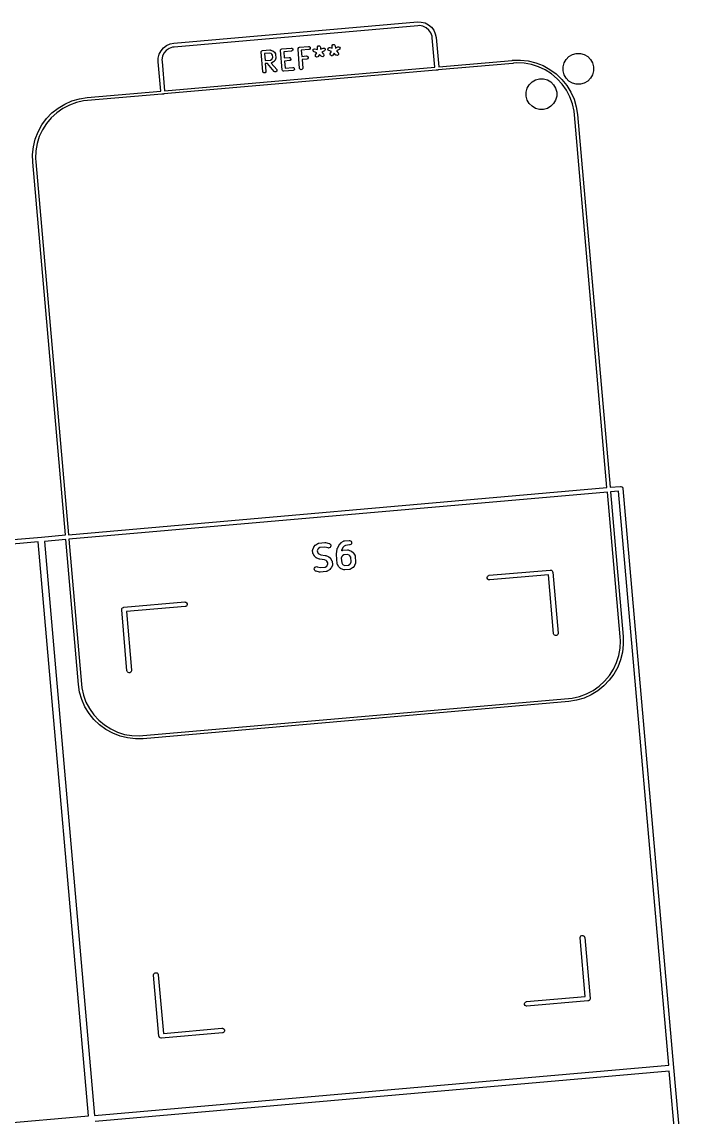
# Model space of a CAD drawing. Header units: inches. Extents: x 3.87 to 9.44, y -6.64 to -2.9.
# Drawn here: x 4.593 to 5.439, y -4.428 to -3.017 of the extents above; entities that cross this region are included whole.
import ezdxf

# ---------------------------------------------------------------- set-up
doc = ezdxf.new("R2010")
doc.units = ezdxf.units.IN
doc.header["$MEASUREMENT"] = 0
doc.layers.add('Dwgs.User', color=9, linetype='CONTINUOUS', true_color=0xc2c2c2)

msp = doc.modelspace()

# ---------------------------------------------------------------- linework, layer by layer
at = {"layer": 'Dwgs.User', "linetype": 'CONTINUOUS'}
for p, q in [((4.7886, -3.0443), (5.1022, -3.0169)), ((5.1022, -3.0169), (5.1072, -3.017)), ((5.1022, -3.0169), (5.1022, -3.0169)), ((5.1022, -3.0169), (5.1022, -3.0169)), ((5.1022, -3.0169), (5.1022, -3.0169)), ((5.1022, -3.0169), (5.1022, -3.0169)), ((5.1072, -3.017), (5.112, -3.0182)), ((5.112, -3.0182), (5.1164, -3.0205)), ((5.1026, -3.0219), (4.789, -3.0493)), ((5.1049, -3.0217), (5.1026, -3.0219)), ((5.1026, -3.0219), (5.1026, -3.0219)), ((5.1026, -3.0219), (5.1026, -3.0219)), ((5.1093, -3.0224), (5.1049, -3.0217)), ((5.1134, -3.0244), (5.1093, -3.0224)), ((5.1169, -3.0273), (5.1134, -3.0244)), ((5.1164, -3.0205), (5.1202, -3.0237)), ((5.1195, -3.031), (5.1169, -3.0273)), ((5.121, -3.0352), (5.1195, -3.031)), ((5.1202, -3.0237), (5.1232, -3.0276)), ((5.1232, -3.0276), (5.1252, -3.0322)), ((5.1252, -3.0322), (5.1262, -3.037)), ((4.7792, -3.0473), (4.7837, -3.0453)), ((4.7837, -3.0453), (4.7886, -3.0443)), ((4.7886, -3.0443), (4.7886, -3.0443)), ((4.7886, -3.0443), (4.7886, -3.0443)), ((4.9924, -3.0472), (4.9934, -3.046)), ((4.9934, -3.046), (4.9949, -3.0459)), ((4.9949, -3.0459), (4.9961, -3.0468)), ((4.9961, -3.0468), (4.9963, -3.0476)), ((5.1212, -3.0375), (5.121, -3.0352)), ((5.1247, -3.0751), (5.1212, -3.0375)), ((5.1212, -3.0375), (5.1212, -3.0375)), ((5.1212, -3.0375), (5.1212, -3.0375)), ((5.1262, -3.037), (5.1262, -3.037)), ((5.1262, -3.037), (5.1297, -3.0747)), ((4.7686, -3.0634), (4.7698, -3.0586)), ((4.7698, -3.0586), (4.7721, -3.0541)), ((4.7721, -3.0541), (4.7753, -3.0503)), ((4.7759, -3.0571), (4.774, -3.0612)), ((4.7753, -3.0503), (4.7792, -3.0473)), ((4.7788, -3.0536), (4.7759, -3.0571)), ((4.7825, -3.051), (4.7788, -3.0536)), ((4.7868, -3.0495), (4.7825, -3.051)), ((4.789, -3.0493), (4.7868, -3.0495)), ((4.789, -3.0493), (4.789, -3.0493)), ((4.901, -3.0559), (4.9011, -3.0552)), ((4.9032, -3.0808), (4.901, -3.0559)), ((4.9011, -3.0552), (4.9021, -3.054)), ((4.9021, -3.054), (4.9028, -3.0538)), ((4.9021, -3.054), (4.9021, -3.054)), ((4.9028, -3.0538), (4.9123, -3.0529)), ((4.9122, -3.057), (4.9052, -3.0576)), ((4.9052, -3.0576), (4.906, -3.0666)), ((4.9139, -3.0576), (4.9122, -3.057)), ((4.9123, -3.0529), (4.9124, -3.0529)), ((4.9124, -3.0529), (4.9125, -3.0529)), ((4.9125, -3.0529), (4.9128, -3.053)), ((4.9128, -3.053), (4.9131, -3.053)), ((4.9131, -3.053), (4.9131, -3.053)), ((4.9131, -3.053), (4.9132, -3.0531)), ((4.9132, -3.0531), (4.9157, -3.054)), ((4.9147, -3.0583), (4.9139, -3.0576)), ((4.9157, -3.0599), (4.9147, -3.0583)), ((4.9157, -3.054), (4.916, -3.0542)), ((4.9159, -3.0625), (4.9157, -3.0599)), ((4.916, -3.0542), (4.9163, -3.0544)), ((4.9163, -3.0544), (4.9176, -3.0555)), ((4.9176, -3.0555), (4.9178, -3.0557)), ((4.9178, -3.0557), (4.918, -3.0559)), ((4.918, -3.0559), (4.9194, -3.0582)), ((4.9194, -3.0582), (4.9194, -3.0583)), ((4.9194, -3.0583), (4.9194, -3.0583)), ((4.9194, -3.0583), (4.9195, -3.0586)), ((4.9195, -3.0586), (4.9196, -3.0589)), ((4.9196, -3.0589), (4.9196, -3.059)), ((4.9196, -3.059), (4.9197, -3.0591)), ((4.9197, -3.0591), (4.92, -3.0626)), ((4.9259, -3.0538), (4.926, -3.053)), ((4.9281, -3.0787), (4.9259, -3.0538)), ((4.926, -3.053), (4.927, -3.0518)), ((4.927, -3.0518), (4.9277, -3.0516)), ((4.927, -3.0518), (4.927, -3.0518)), ((4.9277, -3.0516), (4.9396, -3.0505)), ((4.94, -3.0545), (4.9301, -3.0554)), ((4.9301, -3.0554), (4.9308, -3.0633)), ((4.9396, -3.0505), (4.9404, -3.0506)), ((4.9407, -3.0543), (4.94, -3.0545)), ((4.9404, -3.0506), (4.9416, -3.0516)), ((4.9417, -3.0531), (4.9407, -3.0543)), ((4.9416, -3.0516), (4.9417, -3.0531)), ((4.9485, -3.051), (4.9495, -3.0498)), ((4.9485, -3.0518), (4.9485, -3.051)), ((4.9506, -3.0767), (4.9485, -3.0518)), ((4.9495, -3.0498), (4.9503, -3.0496)), ((4.9495, -3.0498), (4.9495, -3.0498)), ((4.9503, -3.0496), (4.9621, -3.0486)), ((4.9625, -3.0526), (4.9526, -3.0534)), ((4.9526, -3.0534), (4.9533, -3.0613)), ((4.9533, -3.0613), (4.9596, -3.0607)), ((4.9596, -3.0607), (4.9604, -3.0608)), ((4.9604, -3.0608), (4.9616, -3.0618)), ((4.9621, -3.0486), (4.9629, -3.0487)), ((4.9632, -3.0523), (4.9625, -3.0526)), ((4.9629, -3.0487), (4.9641, -3.0496)), ((4.9642, -3.0512), (4.9632, -3.0523)), ((4.9641, -3.0496), (4.9642, -3.0512)), ((4.9678, -3.0537), (4.9682, -3.0522)), ((4.9685, -3.0551), (4.9678, -3.0537)), ((4.9682, -3.0522), (4.9695, -3.0515)), ((4.9692, -3.0554), (4.9685, -3.0551)), ((4.9728, -3.0565), (4.9692, -3.0554)), ((4.9695, -3.0515), (4.9703, -3.0516)), ((4.9703, -3.0516), (4.9736, -3.0526)), ((4.9708, -3.0601), (4.971, -3.0594)), ((4.9711, -3.0616), (4.9708, -3.0601)), ((4.971, -3.0594), (4.9728, -3.0565)), ((4.9734, -3.0496), (4.9735, -3.0488)), ((4.9736, -3.0526), (4.9734, -3.0496)), ((4.9735, -3.0488), (4.9744, -3.0477)), ((4.9744, -3.0477), (4.976, -3.0475)), ((4.9762, -3.0587), (4.9744, -3.0615)), ((4.976, -3.0475), (4.9771, -3.0485)), ((4.9784, -3.0611), (4.9762, -3.0587)), ((4.9771, -3.0485), (4.9774, -3.0493)), ((4.9774, -3.0493), (4.9776, -3.0522)), ((4.9776, -3.0522), (4.9807, -3.0507)), ((4.9825, -3.0543), (4.9791, -3.056)), ((4.9791, -3.056), (4.9813, -3.0585)), ((4.9817, -3.0607), (4.9805, -3.0617)), ((4.9807, -3.0507), (4.9815, -3.0505)), ((4.9813, -3.0585), (4.9817, -3.0591)), ((4.9815, -3.0505), (4.9829, -3.0509)), ((4.9817, -3.0591), (4.9817, -3.0607)), ((4.9831, -3.0538), (4.9825, -3.0543)), ((4.9829, -3.0509), (4.9836, -3.0523)), ((4.9836, -3.0523), (4.9831, -3.0538)), ((4.9867, -3.052), (4.9872, -3.0506)), ((4.9875, -3.0534), (4.9867, -3.052)), ((4.9872, -3.0506), (4.9885, -3.0499)), ((4.9881, -3.0538), (4.9875, -3.0534)), ((4.9918, -3.0549), (4.9881, -3.0538)), ((4.9885, -3.0499), (4.9893, -3.0499)), ((4.9893, -3.0499), (4.9926, -3.0509)), ((4.9897, -3.0584), (4.99, -3.0577)), ((4.9901, -3.0599), (4.9897, -3.0584)), ((4.99, -3.0577), (4.9918, -3.0549)), ((4.9914, -3.0607), (4.9901, -3.0599)), ((4.9929, -3.0604), (4.9914, -3.0607)), ((4.9923, -3.0479), (4.9924, -3.0472)), ((4.9926, -3.0509), (4.9923, -3.0479)), ((4.9934, -3.0598), (4.9929, -3.0604)), ((4.9951, -3.057), (4.9934, -3.0598)), ((4.9973, -3.0595), (4.9951, -3.057)), ((4.9963, -3.0476), (4.9966, -3.0506)), ((4.9966, -3.0506), (4.9997, -3.049)), ((4.998, -3.0599), (4.9973, -3.0595)), ((4.9995, -3.06), (4.998, -3.0599)), ((5.0015, -3.0526), (4.9981, -3.0543)), ((4.9981, -3.0543), (5.0003, -3.0568)), ((5.0006, -3.059), (4.9995, -3.06)), ((4.9997, -3.049), (5.0004, -3.0488)), ((5.0003, -3.0568), (5.0007, -3.0575)), ((5.0004, -3.0488), (5.0019, -3.0493)), ((5.0007, -3.0575), (5.0006, -3.059)), ((5.0021, -3.0521), (5.0015, -3.0526)), ((5.0019, -3.0493), (5.0026, -3.0507)), ((5.0026, -3.0507), (5.0021, -3.0521)), ((5.2973, -3.0616), (5.3018, -3.059)), ((5.3018, -3.059), (5.3068, -3.0577)), ((5.3068, -3.0577), (5.312, -3.0577)), ((5.312, -3.0577), (5.317, -3.059)), ((5.317, -3.059), (5.3215, -3.0616)), ((4.7684, -3.0683), (4.7686, -3.0634)), ((4.7717, -3.106), (4.7684, -3.0683)), ((4.7684, -3.0683), (4.7684, -3.0683)), ((4.7684, -3.0683), (4.7684, -3.0683)), ((4.774, -3.0612), (4.7732, -3.0657)), ((4.7732, -3.0657), (4.7734, -3.0679)), ((4.7734, -3.0679), (4.7734, -3.0679)), ((4.7734, -3.0679), (4.7767, -3.1056)), ((4.7767, -3.1056), (5.1247, -3.0751)), ((4.906, -3.0666), (4.913, -3.066)), ((4.9092, -3.0704), (4.9063, -3.0706)), ((4.9063, -3.0706), (4.9072, -3.0805)), ((4.9179, -3.0807), (4.9092, -3.0704)), ((4.913, -3.066), (4.9146, -3.065)), ((4.9143, -3.0698), (4.9141, -3.0699)), ((4.9141, -3.0699), (4.921, -3.0781)), ((4.9146, -3.0697), (4.9143, -3.0698)), ((4.9146, -3.065), (4.9153, -3.0643)), ((4.9147, -3.0697), (4.9146, -3.0697)), ((4.9146, -3.0697), (4.9146, -3.0697)), ((4.917, -3.0683), (4.9147, -3.0697)), ((4.9153, -3.0643), (4.9159, -3.0625)), ((4.9172, -3.0681), (4.917, -3.0683)), ((4.9174, -3.0679), (4.9172, -3.0681)), ((4.9185, -3.0666), (4.9174, -3.0679)), ((4.9187, -3.0663), (4.9185, -3.0666)), ((4.9189, -3.066), (4.9187, -3.0663)), ((4.9198, -3.0635), (4.9189, -3.066)), ((4.9199, -3.0634), (4.9198, -3.0635)), ((4.92, -3.0628), (4.9199, -3.0631)), ((4.9199, -3.0631), (4.9199, -3.0634)), ((4.9199, -3.0634), (4.9199, -3.0634)), ((4.92, -3.0626), (4.92, -3.0627)), ((4.92, -3.0627), (4.92, -3.0628)), ((4.9308, -3.0633), (4.9371, -3.0627)), ((4.9374, -3.0667), (4.9311, -3.0673)), ((4.9311, -3.0673), (4.9319, -3.0763)), ((4.9371, -3.0627), (4.9379, -3.0628)), ((4.9382, -3.0665), (4.9374, -3.0667)), ((4.9379, -3.0628), (4.939, -3.0638)), ((4.9392, -3.0653), (4.9382, -3.0665)), ((4.939, -3.0638), (4.9392, -3.0653)), ((4.96, -3.0647), (4.9537, -3.0653)), ((4.9537, -3.0653), (4.9546, -3.0763)), ((4.9607, -3.0645), (4.96, -3.0647)), ((4.9617, -3.0633), (4.9607, -3.0645)), ((4.9616, -3.0618), (4.9617, -3.0633)), ((4.9724, -3.0624), (4.9711, -3.0616)), ((4.9739, -3.062), (4.9724, -3.0624)), ((4.9744, -3.0615), (4.9739, -3.062)), ((4.979, -3.0616), (4.9784, -3.0611)), ((4.9805, -3.0617), (4.979, -3.0616)), ((5.2252, -3.0703), (5.1288, -3.0787)), ((5.1297, -3.0747), (5.2243, -3.0664)), ((5.2243, -3.0664), (5.2248, -3.0662)), ((5.2248, -3.0662), (5.2349, -3.066)), ((5.2259, -3.0701), (5.2252, -3.0703)), ((5.2299, -3.0697), (5.2259, -3.07)), ((5.2259, -3.07), (5.2259, -3.0701)), ((5.2395, -3.0701), (5.2299, -3.0697)), ((5.2349, -3.066), (5.2449, -3.0671)), ((5.2489, -3.0718), (5.2395, -3.0701)), ((5.2449, -3.0671), (5.2547, -3.0695)), ((5.2581, -3.0747), (5.2489, -3.0718)), ((5.2547, -3.0695), (5.2641, -3.0731)), ((5.2667, -3.0787), (5.2581, -3.0747)), ((5.2641, -3.0731), (5.2729, -3.078)), ((5.2897, -3.0748), (5.2911, -3.0698)), ((5.2897, -3.08), (5.2897, -3.0748)), ((5.2911, -3.0698), (5.2936, -3.0653)), ((5.2936, -3.0653), (5.2973, -3.0616)), ((5.3215, -3.0616), (5.3251, -3.0653)), ((5.3251, -3.0653), (5.3277, -3.0698)), ((5.3277, -3.0698), (5.3291, -3.0748)), ((5.3291, -3.0748), (5.3291, -3.08)), ((5.1262, -3.0789), (4.7759, -3.1096)), ((4.9034, -3.0816), (4.9032, -3.0808)), ((4.9046, -3.0826), (4.9034, -3.0816)), ((4.9061, -3.0824), (4.9046, -3.0826)), ((4.9071, -3.0813), (4.9061, -3.0824)), ((4.9072, -3.0805), (4.9071, -3.0813)), ((4.9185, -3.0812), (4.9179, -3.0807)), ((4.92, -3.0813), (4.9185, -3.0812)), ((4.9212, -3.0803), (4.92, -3.0813)), ((4.921, -3.0781), (4.9213, -3.0788)), ((4.9213, -3.0788), (4.9212, -3.0803)), ((4.9283, -3.0794), (4.9281, -3.0787)), ((4.9295, -3.0804), (4.9283, -3.0794)), ((4.9303, -3.0805), (4.9295, -3.0804)), ((4.9421, -3.0794), (4.9303, -3.0805)), ((4.9319, -3.0763), (4.9418, -3.0755)), ((4.9418, -3.0755), (4.9426, -3.0755)), ((4.9429, -3.0792), (4.9421, -3.0794)), ((4.9426, -3.0755), (4.9437, -3.0765)), ((4.9439, -3.078), (4.9429, -3.0792)), ((4.9437, -3.0765), (4.9439, -3.078)), ((4.9509, -3.0774), (4.9506, -3.0767)), ((4.952, -3.0784), (4.9509, -3.0774)), ((4.9536, -3.0783), (4.952, -3.0784)), ((4.9545, -3.0771), (4.9536, -3.0783)), ((4.9546, -3.0763), (4.9545, -3.0771)), ((5.1266, -3.0792), (5.1262, -3.0789)), ((5.1285, -3.0791), (5.1266, -3.0792)), ((5.1288, -3.0787), (5.1285, -3.0791)), ((5.2748, -3.0838), (5.2667, -3.0787)), ((5.2729, -3.078), (5.281, -3.0839)), ((5.2821, -3.09), (5.2748, -3.0838)), ((5.281, -3.0839), (5.2883, -3.0909)), ((5.2911, -3.085), (5.2897, -3.08)), ((5.2936, -3.0894), (5.2911, -3.085)), ((5.3277, -3.085), (5.3251, -3.0894)), ((5.3291, -3.08), (5.3277, -3.085)), ((5.2422, -3.1073), (5.2435, -3.1023)), ((5.2435, -3.1023), (5.2461, -3.0978)), ((5.2461, -3.0978), (5.2498, -3.0941)), ((5.2498, -3.0941), (5.2543, -3.0915)), ((5.2543, -3.0915), (5.2593, -3.0902)), ((5.2593, -3.0902), (5.2645, -3.0902)), ((5.2645, -3.0902), (5.2695, -3.0915)), ((5.2695, -3.0915), (5.274, -3.0941)), ((5.274, -3.0941), (5.2776, -3.0978)), ((5.2776, -3.0978), (5.2802, -3.1023)), ((5.2802, -3.1023), (5.2815, -3.1073)), ((5.2886, -3.0971), (5.2821, -3.09)), ((5.2883, -3.0909), (5.2946, -3.0987)), ((5.2941, -3.1049), (5.2886, -3.0971)), ((5.2973, -3.0931), (5.2936, -3.0894)), ((5.2946, -3.0987), (5.2998, -3.1073)), ((5.3018, -3.0957), (5.2973, -3.0931)), ((5.3068, -3.097), (5.3018, -3.0957)), ((5.312, -3.097), (5.3068, -3.097)), ((5.317, -3.0957), (5.312, -3.097)), ((5.3215, -3.0931), (5.317, -3.0957)), ((5.3251, -3.0894), (5.3215, -3.0931)), ((4.6573, -3.1186), (4.667, -3.1158)), ((4.667, -3.1158), (4.6769, -3.1143)), ((4.6769, -3.1143), (4.7717, -3.106)), ((4.6769, -3.1143), (4.6769, -3.1143)), ((4.7733, -3.1098), (4.6773, -3.1182)), ((4.7737, -3.1101), (4.7733, -3.1098)), ((4.7756, -3.11), (4.7737, -3.1101)), ((4.7759, -3.1096), (4.7756, -3.11)), ((5.2422, -3.1125), (5.2422, -3.1073)), ((5.2435, -3.1175), (5.2422, -3.1125)), ((5.2461, -3.1219), (5.2435, -3.1175)), ((5.2802, -3.1175), (5.2776, -3.1219)), ((5.2815, -3.1125), (5.2802, -3.1175)), ((5.2815, -3.1073), (5.2815, -3.1125)), ((5.2985, -3.1134), (5.2941, -3.1049)), ((5.3018, -3.1224), (5.2985, -3.1134)), ((5.2998, -3.1073), (5.3039, -3.1165)), ((5.3039, -3.1165), (5.3067, -3.1262)), ((4.6316, -3.1342), (4.6395, -3.1279)), ((4.6457, -3.1284), (4.6378, -3.1339)), ((4.6395, -3.1279), (4.6481, -3.1227)), ((4.6542, -3.124), (4.6457, -3.1284)), ((4.6481, -3.1227), (4.6573, -3.1186)), ((4.6632, -3.1207), (4.6542, -3.124)), ((4.6725, -3.1186), (4.6632, -3.1207)), ((4.6773, -3.1182), (4.6725, -3.1186)), ((4.6773, -3.1182), (4.6773, -3.1182)), ((5.2498, -3.1256), (5.2461, -3.1219)), ((5.2543, -3.1282), (5.2498, -3.1256)), ((5.2593, -3.1295), (5.2543, -3.1282)), ((5.2645, -3.1295), (5.2593, -3.1295)), ((5.2695, -3.1282), (5.2645, -3.1295)), ((5.274, -3.1256), (5.2695, -3.1282)), ((5.2776, -3.1219), (5.274, -3.1256)), ((5.3039, -3.1317), (5.3018, -3.1224)), ((5.3067, -3.1262), (5.3082, -3.1362)), ((4.6187, -3.1496), (4.6247, -3.1415)), ((4.6308, -3.1404), (4.6246, -3.1477)), ((4.6247, -3.1415), (4.6316, -3.1342)), ((4.6378, -3.1339), (4.6308, -3.1404)), ((5.3043, -3.1365), (5.3039, -3.1317)), ((5.3043, -3.1366), (5.3043, -3.1365)), ((5.3043, -3.1367), (5.3043, -3.1366)), ((5.3463, -3.6167), (5.3043, -3.1367)), ((5.3082, -3.1362), (5.3082, -3.1362)), ((5.3082, -3.1362), (5.3082, -3.1363)), ((5.3082, -3.1363), (5.3502, -3.6163)), ((4.6102, -3.1678), (4.6139, -3.1584)), ((4.6139, -3.1584), (4.6187, -3.1496)), ((4.6195, -3.1558), (4.6154, -3.1644)), ((4.6246, -3.1477), (4.6195, -3.1558)), ((4.6078, -3.1776), (4.6102, -3.1678)), ((4.6125, -3.1736), (4.6109, -3.183)), ((4.6154, -3.1644), (4.6125, -3.1736)), ((4.6067, -3.1876), (4.6078, -3.1776)), ((4.607, -3.1977), (4.6067, -3.1876)), ((4.6109, -3.183), (4.6105, -3.1926)), ((4.649, -3.6777), (4.607, -3.1977)), ((4.607, -3.1977), (4.607, -3.1977)), ((4.6105, -3.1926), (4.6109, -3.1973)), ((4.6109, -3.1973), (4.6109, -3.1973)), ((4.6109, -3.1973), (4.6529, -3.6774)), ((4.6529, -3.6774), (5.3463, -3.6167)), ((5.3468, -3.6226), (4.6534, -3.6832)), ((5.3631, -3.8091), (5.3468, -3.6226)), ((5.3502, -3.6163), (5.3636, -3.6152)), ((5.3612, -3.6213), (5.3507, -3.6222)), ((5.3507, -3.6222), (5.367, -3.8087)), ((5.4258, -4.3606), (5.3612, -3.6213)), ((5.3636, -3.6152), (5.3642, -3.6152)), ((5.3642, -3.6152), (5.3653, -3.6155)), ((5.3653, -3.6155), (5.3661, -3.6163)), ((5.3661, -3.6163), (5.3667, -3.6173)), ((5.3667, -3.6173), (5.3668, -3.6179)), ((5.3668, -3.6179), (5.432, -4.3636)), ((3.8713, -3.7457), (4.6184, -3.6804)), ((4.6184, -3.6804), (4.649, -3.6777)), ((4.6184, -3.6804), (4.6184, -3.6804)), ((4.614, -3.6867), (3.8747, -3.7514)), ((4.6787, -4.426), (4.614, -3.6867)), ((4.6495, -3.6836), (4.6219, -3.686)), ((4.6219, -3.686), (4.6865, -4.4253)), ((4.6658, -3.8701), (4.6495, -3.6836)), ((4.6534, -3.6832), (4.6697, -3.8698)), ((4.9675, -3.6965), (4.9688, -3.6934)), ((4.9688, -3.6934), (4.9689, -3.6931)), ((4.9689, -3.6931), (4.969, -3.693)), ((4.9689, -3.6931), (4.9689, -3.6931)), ((4.969, -3.6929), (4.9691, -3.6928)), ((4.969, -3.693), (4.969, -3.6929)), ((4.9691, -3.6928), (4.9692, -3.6926)), ((4.9692, -3.6926), (4.9706, -3.691)), ((4.9706, -3.691), (4.9708, -3.6907)), ((4.9708, -3.6907), (4.9709, -3.6907)), ((4.9709, -3.6906), (4.971, -3.6905)), ((4.9709, -3.6907), (4.9709, -3.6906)), ((4.971, -3.6905), (4.9711, -3.6905)), ((4.9711, -3.6905), (4.9713, -3.6903)), ((4.9713, -3.6903), (4.9742, -3.6886)), ((4.9748, -3.6951), (4.9741, -3.696)), ((4.9742, -3.6886), (4.9747, -3.6883)), ((4.9747, -3.6883), (4.9748, -3.6883)), ((4.9748, -3.6883), (4.9749, -3.6883)), ((4.9767, -3.694), (4.9748, -3.6951)), ((4.9749, -3.6883), (4.9755, -3.6882)), ((4.9755, -3.6882), (4.9829, -3.6875)), ((4.983, -3.6934), (4.9767, -3.694)), ((4.9829, -3.6875), (4.9832, -3.6875)), ((4.9871, -3.6944), (4.983, -3.6934)), ((4.9832, -3.6875), (4.9833, -3.6875)), ((4.9833, -3.6875), (4.9834, -3.6875)), ((4.9834, -3.6875), (4.9835, -3.6875)), ((4.9835, -3.6875), (4.9836, -3.6875)), ((4.9836, -3.6875), (4.9839, -3.6876)), ((4.9839, -3.6876), (4.9885, -3.6887)), ((4.9877, -3.6945), (4.9871, -3.6944)), ((4.9888, -3.6943), (4.9877, -3.6945)), ((4.9885, -3.6887), (4.989, -3.6889)), ((4.9898, -3.6937), (4.9888, -3.6943)), ((4.989, -3.6889), (4.99, -3.6895)), ((4.9905, -3.6928), (4.9898, -3.6937)), ((4.99, -3.6895), (4.9906, -3.6905)), ((4.9908, -3.6917), (4.9905, -3.6928)), ((4.9906, -3.6905), (4.9908, -3.6917)), ((4.9989, -3.6959), (4.999, -3.6955)), ((4.999, -3.6954), (4.999, -3.6953)), ((4.999, -3.6953), (4.9991, -3.6953)), ((4.999, -3.6955), (4.999, -3.6954)), ((4.999, -3.6955), (4.999, -3.6955)), ((4.9991, -3.6953), (4.9992, -3.6949)), ((4.9992, -3.6949), (5.0018, -3.6902)), ((5.0018, -3.6902), (5.002, -3.6899)), ((5.0018, -3.6902), (5.0018, -3.6902)), ((5.0018, -3.6902), (5.0018, -3.6902)), ((5.002, -3.6899), (5.0021, -3.6897)), ((5.0021, -3.6897), (5.0035, -3.6881)), ((5.0021, -3.6897), (5.0021, -3.6897)), ((5.0021, -3.6897), (5.0021, -3.6897)), ((5.0035, -3.6881), (5.0037, -3.6879)), ((5.0037, -3.6878), (5.0038, -3.6877)), ((5.0037, -3.6879), (5.0037, -3.6878)), ((5.0038, -3.6877), (5.0039, -3.6877)), ((5.0039, -3.6877), (5.004, -3.6876)), ((5.004, -3.6876), (5.0042, -3.6875)), ((5.0042, -3.6875), (5.0071, -3.6857)), ((5.0068, -3.6933), (5.0046, -3.6973)), ((5.0077, -3.6922), (5.0068, -3.6933)), ((5.0071, -3.6857), (5.0076, -3.6854)), ((5.0076, -3.6854), (5.0077, -3.6854)), ((5.0077, -3.6854), (5.0078, -3.6854)), ((5.0096, -3.6911), (5.0077, -3.6922)), ((5.0078, -3.6854), (5.0083, -3.6853)), ((5.0083, -3.6853), (5.0143, -3.6848)), ((5.0148, -3.6906), (5.0096, -3.6911)), ((5.0143, -3.6848), (5.0149, -3.6848)), ((5.0154, -3.6905), (5.0148, -3.6906)), ((5.0149, -3.6848), (5.016, -3.6851)), ((5.0164, -3.69), (5.0154, -3.6905)), ((5.016, -3.6851), (5.0169, -3.6858)), ((5.0172, -3.6891), (5.0164, -3.69)), ((5.0169, -3.6858), (5.0174, -3.6869)), ((5.0175, -3.688), (5.0172, -3.6891)), ((5.0174, -3.6869), (5.0175, -3.688)), ((4.9673, -3.6973), (4.9674, -3.6972)), ((4.9673, -3.6979), (4.9673, -3.6973)), ((4.9676, -3.7008), (4.9673, -3.6979)), ((4.9674, -3.6971), (4.9675, -3.6965)), ((4.9674, -3.6972), (4.9674, -3.6971)), ((4.9677, -3.7014), (4.9676, -3.7008)), ((4.9678, -3.7015), (4.9677, -3.7014)), ((4.9678, -3.7016), (4.9678, -3.7015)), ((4.968, -3.7021), (4.9678, -3.7016)), ((4.9698, -3.705), (4.968, -3.7021)), ((4.97, -3.7052), (4.9698, -3.705)), ((4.97, -3.7053), (4.97, -3.7052)), ((4.9701, -3.7054), (4.97, -3.7053)), ((4.9702, -3.7055), (4.9701, -3.7054)), ((4.9701, -3.7054), (4.9701, -3.7054)), ((4.9704, -3.7057), (4.9702, -3.7055)), ((4.972, -3.7071), (4.9704, -3.7057)), ((4.9723, -3.7072), (4.972, -3.7071)), ((4.9723, -3.7073), (4.9723, -3.7072)), ((4.9724, -3.7073), (4.9723, -3.7073)), ((4.9725, -3.7074), (4.9724, -3.7073)), ((4.9726, -3.7074), (4.9725, -3.7074)), ((4.9728, -3.7075), (4.9726, -3.7074)), ((4.976, -3.7088), (4.9728, -3.7075)), ((4.9741, -3.696), (4.9733, -3.698)), ((4.9733, -3.698), (4.9734, -3.6996)), ((4.9734, -3.6996), (4.9746, -3.7015)), ((4.9746, -3.7015), (4.9754, -3.7022)), ((4.9754, -3.7022), (4.9778, -3.7032)), ((4.9763, -3.7089), (4.976, -3.7088)), ((4.976, -3.7088), (4.976, -3.7088)), ((4.976, -3.7088), (4.976, -3.7088)), ((4.9765, -3.7089), (4.9763, -3.7089)), ((4.9766, -3.709), (4.9765, -3.7089)), ((4.9765, -3.7089), (4.9765, -3.7089)), ((4.9824, -3.7099), (4.9766, -3.709)), ((4.9778, -3.7032), (4.9836, -3.7041)), ((4.9847, -3.7108), (4.9824, -3.7099)), ((4.9836, -3.7041), (4.9837, -3.7041)), ((4.9837, -3.7041), (4.9837, -3.7041)), ((4.9837, -3.7041), (4.9839, -3.7042)), ((4.9839, -3.7042), (4.9842, -3.7042)), ((4.9842, -3.7042), (4.9842, -3.7042)), ((4.9842, -3.7042), (4.9842, -3.7043)), ((4.9842, -3.7043), (4.9873, -3.7055)), ((4.9873, -3.7055), (4.9876, -3.7056)), ((4.9876, -3.7056), (4.9877, -3.7057)), ((4.9877, -3.7057), (4.9878, -3.7057)), ((4.9878, -3.7057), (4.9879, -3.7058)), ((4.9879, -3.7058), (4.9879, -3.7058)), ((4.9879, -3.7058), (4.9882, -3.706)), ((4.9882, -3.706), (4.9898, -3.7073)), ((4.9898, -3.7073), (4.99, -3.7075)), ((4.99, -3.7075), (4.9901, -3.7076)), ((4.9901, -3.7076), (4.9901, -3.7077)), ((4.9901, -3.7077), (4.9902, -3.7078)), ((4.9902, -3.7078), (4.9902, -3.7078)), ((4.9902, -3.7078), (4.9904, -3.7081)), ((4.9904, -3.7081), (4.9922, -3.7109)), ((4.9979, -3.702), (4.9989, -3.6959)), ((4.9979, -3.7021), (4.9979, -3.702)), ((4.9979, -3.7023), (4.9979, -3.7021)), ((4.9979, -3.7021), (4.9979, -3.7021)), ((4.9979, -3.7026), (4.9979, -3.7023)), ((4.9979, -3.7027), (4.9979, -3.7026)), ((4.9979, -3.7026), (4.9979, -3.7026)), ((4.9989, -3.7147), (4.9979, -3.7027)), ((5.005, -3.7053), (5.0042, -3.7074)), ((5.0042, -3.7074), (5.0047, -3.7135)), ((5.0046, -3.6973), (5.0045, -3.6983)), ((5.0045, -3.6983), (5.0051, -3.6979)), ((5.0058, -3.7045), (5.005, -3.7053)), ((5.0051, -3.6979), (5.0056, -3.6977)), ((5.0056, -3.6977), (5.0057, -3.6976)), ((5.0057, -3.6976), (5.0058, -3.6976)), ((5.0058, -3.6976), (5.0064, -3.6975)), ((5.0076, -3.7033), (5.0058, -3.7045)), ((5.0064, -3.6975), (5.0124, -3.697)), ((5.0122, -3.7029), (5.0076, -3.7033)), ((5.0142, -3.7037), (5.0122, -3.7029)), ((5.0124, -3.697), (5.013, -3.697)), ((5.013, -3.697), (5.0131, -3.697)), ((5.0131, -3.697), (5.0132, -3.697)), ((5.0132, -3.697), (5.0137, -3.6972)), ((5.0137, -3.6972), (5.0168, -3.6984)), ((5.0151, -3.7045), (5.0142, -3.7037)), ((5.0163, -3.7063), (5.0151, -3.7045)), ((5.0168, -3.7124), (5.0163, -3.7063)), ((5.0168, -3.6984), (5.0171, -3.6985)), ((5.0171, -3.6985), (5.0172, -3.6986)), ((5.0172, -3.6986), (5.0173, -3.6986)), ((5.0173, -3.6986), (5.0174, -3.6987)), ((5.0174, -3.6987), (5.0174, -3.6987)), ((5.0174, -3.6987), (5.0177, -3.6989)), ((5.0177, -3.6989), (5.0193, -3.7002)), ((5.0193, -3.7002), (5.0195, -3.7005)), ((5.0195, -3.7005), (5.0195, -3.7005)), ((5.0195, -3.7005), (5.0196, -3.7006)), ((5.0196, -3.7006), (5.0197, -3.7007)), ((5.0197, -3.7007), (5.0197, -3.7007)), ((5.0197, -3.7007), (5.0199, -3.701)), ((5.0199, -3.701), (5.0216, -3.7038)), ((5.0216, -3.7038), (5.0219, -3.7043)), ((5.0219, -3.7043), (5.0219, -3.7044)), ((5.0219, -3.7044), (5.022, -3.7045)), ((5.022, -3.7045), (5.0221, -3.7051)), ((5.0221, -3.7051), (5.0227, -3.7126)), ((4.9694, -3.7214), (4.9697, -3.7203)), ((4.9696, -3.7225), (4.9694, -3.7214)), ((4.9702, -3.7235), (4.9696, -3.7225)), ((4.9697, -3.7203), (4.9704, -3.7193)), ((4.9711, -3.7242), (4.9702, -3.7235)), ((4.9704, -3.7193), (4.9713, -3.7187)), ((4.9713, -3.7187), (4.9725, -3.7185)), ((4.9725, -3.7185), (4.9731, -3.7186)), ((4.9731, -3.7186), (4.9772, -3.7196)), ((4.9772, -3.7196), (4.9835, -3.7191)), ((4.9835, -3.7191), (4.9854, -3.7179)), ((4.9856, -3.7116), (4.9847, -3.7108)), ((4.9854, -3.7179), (4.9861, -3.717)), ((4.9868, -3.7134), (4.9856, -3.7116)), ((4.9889, -3.7227), (4.986, -3.7245)), ((4.9861, -3.717), (4.9869, -3.715)), ((4.9869, -3.715), (4.9868, -3.7134)), ((4.9891, -3.7225), (4.9889, -3.7227)), ((4.9892, -3.7225), (4.9891, -3.7225)), ((4.9893, -3.7224), (4.9892, -3.7224)), ((4.9892, -3.7224), (4.9892, -3.7225)), ((4.9894, -3.7223), (4.9893, -3.7224)), ((4.9896, -3.7221), (4.9894, -3.7223)), ((4.9909, -3.7205), (4.9896, -3.7221)), ((4.9911, -3.7202), (4.9909, -3.7205)), ((4.9912, -3.7202), (4.9911, -3.7202)), ((4.9913, -3.72), (4.9912, -3.7201)), ((4.9912, -3.7201), (4.9912, -3.7202)), ((4.9914, -3.7197), (4.9913, -3.7199)), ((4.9913, -3.7199), (4.9913, -3.72)), ((4.9927, -3.7165), (4.9914, -3.7197)), ((4.9922, -3.7109), (4.9924, -3.7114)), ((4.9924, -3.7114), (4.9924, -3.7115)), ((4.9924, -3.7115), (4.9925, -3.7116)), ((4.9925, -3.7116), (4.9926, -3.7122)), ((4.9926, -3.7122), (4.9928, -3.7152)), ((4.9928, -3.716), (4.9927, -3.7165)), ((4.9928, -3.7152), (4.9928, -3.7158)), ((4.9928, -3.7158), (4.9928, -3.7159)), ((4.9928, -3.7159), (4.9928, -3.716)), ((4.999, -3.7152), (4.9989, -3.7147)), ((4.9991, -3.7153), (4.999, -3.7152)), ((4.9991, -3.7154), (4.9991, -3.7153)), ((4.9993, -3.7159), (4.9991, -3.7154)), ((5.0011, -3.7188), (4.9993, -3.7159)), ((5.0013, -3.719), (5.0011, -3.7188)), ((5.0013, -3.7191), (5.0013, -3.719)), ((5.0014, -3.7192), (5.0013, -3.7191)), ((5.0014, -3.7193), (5.0014, -3.7192)), ((5.0015, -3.7193), (5.0014, -3.7193)), ((5.0017, -3.7195), (5.0015, -3.7193)), ((5.0033, -3.7209), (5.0017, -3.7195)), ((5.0036, -3.7211), (5.0033, -3.7209)), ((5.0037, -3.7212), (5.0036, -3.7211)), ((5.0036, -3.7211), (5.0036, -3.7211)), ((5.0038, -3.7212), (5.0037, -3.7212)), ((5.0039, -3.7212), (5.0038, -3.7212)), ((5.0042, -3.7214), (5.0039, -3.7212)), ((5.0073, -3.7226), (5.0042, -3.7214)), ((5.0047, -3.7135), (5.0059, -3.7153)), ((5.0059, -3.7153), (5.0068, -3.7161)), ((5.0068, -3.7161), (5.0088, -3.7169)), ((5.0078, -3.7228), (5.0073, -3.7226)), ((5.0079, -3.7228), (5.0078, -3.7228)), ((5.008, -3.7228), (5.0079, -3.7228)), ((5.0086, -3.7228), (5.008, -3.7228)), ((5.0146, -3.7223), (5.0086, -3.7228)), ((5.0088, -3.7169), (5.0134, -3.7165)), ((5.0134, -3.7165), (5.0152, -3.7153)), ((5.0152, -3.7222), (5.0146, -3.7223)), ((5.0152, -3.7153), (5.016, -3.7144)), ((5.0153, -3.7221), (5.0152, -3.7222)), ((5.0154, -3.7221), (5.0153, -3.7221)), ((5.0159, -3.7218), (5.0154, -3.7221)), ((5.0187, -3.7201), (5.0159, -3.7218)), ((5.016, -3.7144), (5.0168, -3.7124)), ((5.019, -3.7199), (5.0187, -3.7201)), ((5.0191, -3.7198), (5.019, -3.7199)), ((5.019, -3.7199), (5.019, -3.7199)), ((5.0192, -3.7197), (5.0191, -3.7198)), ((5.0195, -3.7195), (5.0192, -3.7197)), ((5.0192, -3.7197), (5.0192, -3.7197)), ((5.0208, -3.7179), (5.0195, -3.7195)), ((5.021, -3.7176), (5.0208, -3.7179)), ((5.0211, -3.7175), (5.021, -3.7176)), ((5.021, -3.7176), (5.021, -3.7176)), ((5.0212, -3.7173), (5.0211, -3.7174)), ((5.0211, -3.7174), (5.0211, -3.7175)), ((5.0213, -3.717), (5.0212, -3.7173)), ((5.0225, -3.7139), (5.0213, -3.717)), ((5.0227, -3.7134), (5.0225, -3.7139)), ((5.0227, -3.7126), (5.0227, -3.7132)), ((5.0227, -3.7132), (5.0227, -3.7133)), ((5.0227, -3.7133), (5.0227, -3.7134)), ((5.1948, -3.7297), (5.2732, -3.7229)), ((5.2732, -3.7229), (5.2738, -3.7229)), ((5.2738, -3.7229), (5.2749, -3.7232)), ((5.2749, -3.7232), (5.2758, -3.724)), ((5.2758, -3.724), (5.2763, -3.7249)), ((4.9717, -3.7244), (4.9711, -3.7242)), ((4.9763, -3.7255), (4.9717, -3.7244)), ((4.9766, -3.7255), (4.9763, -3.7255)), ((4.9767, -3.7255), (4.9766, -3.7255)), ((4.9768, -3.7255), (4.9767, -3.7255)), ((4.9769, -3.7256), (4.9768, -3.7255)), ((4.9772, -3.7255), (4.9769, -3.7255)), ((4.9769, -3.7255), (4.9769, -3.7256)), ((4.9847, -3.7249), (4.9772, -3.7255)), ((4.9853, -3.7248), (4.9847, -3.7249)), ((4.9854, -3.7247), (4.9853, -3.7248)), ((4.9855, -3.7247), (4.9854, -3.7247)), ((4.986, -3.7245), (4.9855, -3.7247)), ((5.1921, -3.7324), (5.1924, -3.7313)), ((5.1922, -3.7335), (5.1921, -3.7324)), ((5.1927, -3.7345), (5.1922, -3.7335)), ((5.1924, -3.7313), (5.1932, -3.7304)), ((5.1936, -3.7353), (5.1927, -3.7345)), ((5.1932, -3.7304), (5.1942, -3.7298)), ((5.1947, -3.7356), (5.1936, -3.7353)), ((5.1942, -3.7298), (5.1948, -3.7297)), ((5.1953, -3.7356), (5.1947, -3.7356)), ((5.2708, -3.729), (5.1953, -3.7356)), ((5.2774, -3.8045), (5.2708, -3.729)), ((5.2763, -3.7249), (5.2763, -3.725)), ((5.2763, -3.725), (5.2764, -3.7256)), ((5.2764, -3.7256), (5.2833, -3.804)), ((4.7241, -3.7709), (4.8026, -3.764)), ((4.8026, -3.764), (4.8032, -3.7641)), ((4.8032, -3.7641), (4.8043, -3.7644)), ((4.8043, -3.7644), (4.8051, -3.7651)), ((4.8051, -3.7651), (4.8057, -3.7662)), ((4.8057, -3.7662), (4.8058, -3.7673)), ((4.7215, -3.7735), (4.7218, -3.7724)), ((4.7215, -3.7741), (4.7215, -3.7735)), ((4.7283, -3.8526), (4.7215, -3.7741)), ((4.7218, -3.7724), (4.7225, -3.7716)), ((4.7225, -3.7716), (4.7236, -3.771)), ((4.7236, -3.771), (4.7241, -3.7709)), ((4.8031, -3.7699), (4.7276, -3.7765)), ((4.7276, -3.7765), (4.7342, -3.852)), ((4.8037, -3.7698), (4.8031, -3.7699)), ((4.8047, -3.7693), (4.8037, -3.7698)), ((4.8054, -3.7684), (4.8047, -3.7693)), ((4.8058, -3.7673), (4.8054, -3.7684)), ((5.2775, -3.8051), (5.2774, -3.8045)), ((5.278, -3.8061), (5.2775, -3.8051)), ((5.2789, -3.8068), (5.278, -3.8061)), ((5.28, -3.8072), (5.2789, -3.8068)), ((5.2812, -3.8071), (5.28, -3.8072)), ((5.2822, -3.8066), (5.2812, -3.8071)), ((5.2829, -3.8057), (5.2822, -3.8066)), ((5.2833, -3.8046), (5.2829, -3.8057)), ((5.2833, -3.804), (5.2833, -3.8046)), ((5.3635, -3.8139), (5.3631, -3.8091)), ((5.3631, -3.8234), (5.3635, -3.8139)), ((5.3673, -3.8188), (5.3662, -3.8288)), ((5.367, -3.8087), (5.3673, -3.8188)), ((5.3586, -3.842), (5.3615, -3.8329)), ((5.3615, -3.8329), (5.3631, -3.8234)), ((5.3662, -3.8288), (5.3638, -3.8386)), ((5.3494, -3.8587), (5.3545, -3.8507)), ((5.3545, -3.8507), (5.3586, -3.842)), ((5.3601, -3.848), (5.3553, -3.8568)), ((5.3638, -3.8386), (5.3601, -3.848)), ((4.7284, -3.8531), (4.7283, -3.8526)), ((4.729, -3.8541), (4.7284, -3.8531)), ((4.7298, -3.8549), (4.729, -3.8541)), ((4.7309, -3.8552), (4.7298, -3.8549)), ((4.7321, -3.8551), (4.7309, -3.8552)), ((4.7331, -3.8546), (4.7321, -3.8551)), ((4.7338, -3.8537), (4.7331, -3.8546)), ((4.7342, -3.8526), (4.7338, -3.8537)), ((4.7342, -3.852), (4.7342, -3.8526)), ((5.3493, -3.8649), (5.3424, -3.8722)), ((5.3432, -3.8661), (5.3494, -3.8587)), ((5.3553, -3.8568), (5.3493, -3.8649)), ((4.6673, -3.8801), (4.6658, -3.8701)), ((4.6697, -3.8698), (4.6701, -3.8745)), ((4.6701, -3.8745), (4.6722, -3.8839)), ((5.3198, -3.8824), (5.3283, -3.878)), ((5.3345, -3.8785), (5.3259, -3.8837)), ((5.3283, -3.878), (5.3362, -3.8725)), ((5.3424, -3.8722), (5.3345, -3.8785)), ((5.3362, -3.8725), (5.3432, -3.8661)), ((4.6701, -3.8897), (4.6673, -3.8801)), ((4.6742, -3.8989), (4.6701, -3.8897)), ((4.6722, -3.8839), (4.6755, -3.8929)), ((4.6755, -3.8929), (4.6799, -3.9014)), ((4.7488, -3.9361), (5.2967, -3.8882)), ((5.2971, -3.8921), (4.7492, -3.9401)), ((5.2967, -3.8882), (5.3015, -3.8878)), ((5.307, -3.8906), (5.2971, -3.8921)), ((5.3015, -3.8878), (5.3109, -3.8857)), ((5.3167, -3.8878), (5.307, -3.8906)), ((5.3109, -3.8857), (5.3198, -3.8824)), ((5.3259, -3.8837), (5.3167, -3.8878)), ((4.6794, -3.9075), (4.6742, -3.8989)), ((4.6799, -3.9014), (4.6854, -3.9092)), ((4.6857, -3.9154), (4.6794, -3.9075)), ((4.6854, -3.9092), (4.6919, -3.9163)), ((4.693, -3.9224), (4.6857, -3.9154)), ((4.6919, -3.9163), (4.6992, -3.9224)), ((4.7011, -3.9283), (4.693, -3.9224)), ((4.6992, -3.9224), (4.7073, -3.9276)), ((4.7099, -3.9332), (4.7011, -3.9283)), ((4.7073, -3.9276), (4.7159, -3.9316)), ((4.7193, -3.9368), (4.7099, -3.9332)), ((4.7159, -3.9316), (4.7251, -3.9345)), ((4.7251, -3.9345), (4.7345, -3.9361)), ((4.7291, -3.9392), (4.7193, -3.9368)), ((4.7391, -3.9403), (4.7291, -3.9392)), ((4.7345, -3.9361), (4.7441, -3.9366)), ((4.7492, -3.9401), (4.7391, -3.9403)), ((4.7441, -3.9366), (4.7488, -3.9361)), ((5.3117, -4.1961), (5.3121, -4.195)), ((5.3117, -4.1967), (5.3117, -4.1961)), ((5.3183, -4.2722), (5.3117, -4.1967)), ((5.3121, -4.195), (5.3128, -4.1942)), ((5.3128, -4.1942), (5.3138, -4.1936)), ((5.3138, -4.1936), (5.315, -4.1935)), ((5.315, -4.1935), (5.3161, -4.1939)), ((5.3161, -4.1939), (5.317, -4.1946)), ((5.317, -4.1946), (5.3175, -4.1956)), ((5.3175, -4.1956), (5.3176, -4.1962)), ((5.3176, -4.1962), (5.3245, -4.2746)), ((4.7626, -4.2442), (4.763, -4.2431)), ((4.7626, -4.2448), (4.7626, -4.2442)), ((4.7695, -4.3232), (4.7626, -4.2448)), ((4.763, -4.2431), (4.7637, -4.2422)), ((4.7637, -4.2422), (4.7647, -4.2417)), ((4.7647, -4.2417), (4.7659, -4.2416)), ((4.7659, -4.2416), (4.767, -4.2419)), ((4.767, -4.2419), (4.7679, -4.2426)), ((4.7679, -4.2426), (4.7684, -4.2437)), ((4.7684, -4.2437), (4.7685, -4.2442)), ((4.7685, -4.2442), (4.7751, -4.3197)), ((5.2428, -4.2788), (5.3183, -4.2722)), ((5.2401, -4.2814), (5.2405, -4.2803)), ((5.2402, -4.2826), (5.2401, -4.2814)), ((5.2408, -4.2836), (5.2402, -4.2826)), ((5.2405, -4.2803), (5.2412, -4.2795)), ((5.2417, -4.2844), (5.2408, -4.2836)), ((5.2412, -4.2795), (5.2422, -4.2789)), ((5.2428, -4.2847), (5.2417, -4.2844)), ((5.2422, -4.2789), (5.2428, -4.2788)), ((5.2433, -4.2847), (5.2428, -4.2847)), ((5.3218, -4.2778), (5.2433, -4.2847)), ((5.3223, -4.2777), (5.3218, -4.2778)), ((5.3229, -4.2775), (5.3223, -4.2777)), ((5.3234, -4.2772), (5.3229, -4.2775)), ((5.3241, -4.2763), (5.3234, -4.2772)), ((5.3245, -4.2752), (5.3241, -4.2763)), ((5.3241, -4.2763), (5.3241, -4.2763)), ((5.3241, -4.2763), (5.3241, -4.2763)), ((5.3245, -4.2746), (5.3245, -4.2752)), ((5.3245, -4.2752), (5.3245, -4.2752)), ((4.7751, -4.3197), (4.8506, -4.3131)), ((4.8506, -4.3131), (4.8512, -4.3131)), ((4.8512, -4.3131), (4.8523, -4.3135)), ((4.8523, -4.3135), (4.8532, -4.3142)), ((4.8532, -4.3142), (4.8537, -4.3152)), ((4.8538, -4.3164), (4.8535, -4.3175)), ((4.8537, -4.3152), (4.8538, -4.3164)), ((4.7696, -4.3238), (4.7695, -4.3232)), ((4.7701, -4.3248), (4.7696, -4.3238)), ((4.771, -4.3255), (4.7701, -4.3248)), ((4.7721, -4.3259), (4.771, -4.3255)), ((4.7727, -4.3259), (4.7721, -4.3259)), ((4.7721, -4.3259), (4.7721, -4.3259)), ((4.8511, -4.319), (4.7727, -4.3259)), ((4.8517, -4.3189), (4.8511, -4.319)), ((4.8527, -4.3184), (4.8517, -4.3189)), ((4.8535, -4.3175), (4.8527, -4.3184)), ((4.6865, -4.4253), (5.4258, -4.3606)), ((5.4265, -4.3685), (4.6872, -4.4331)), ((5.491, -5.1058), (5.4265, -4.3685)), ((5.432, -4.3636), (5.4972, -5.1082)), ((3.9394, -4.4907), (4.6787, -4.426))]:
    msp.add_line(p, q, dxfattribs=at)

doc.saveas('drawing.dxf')
